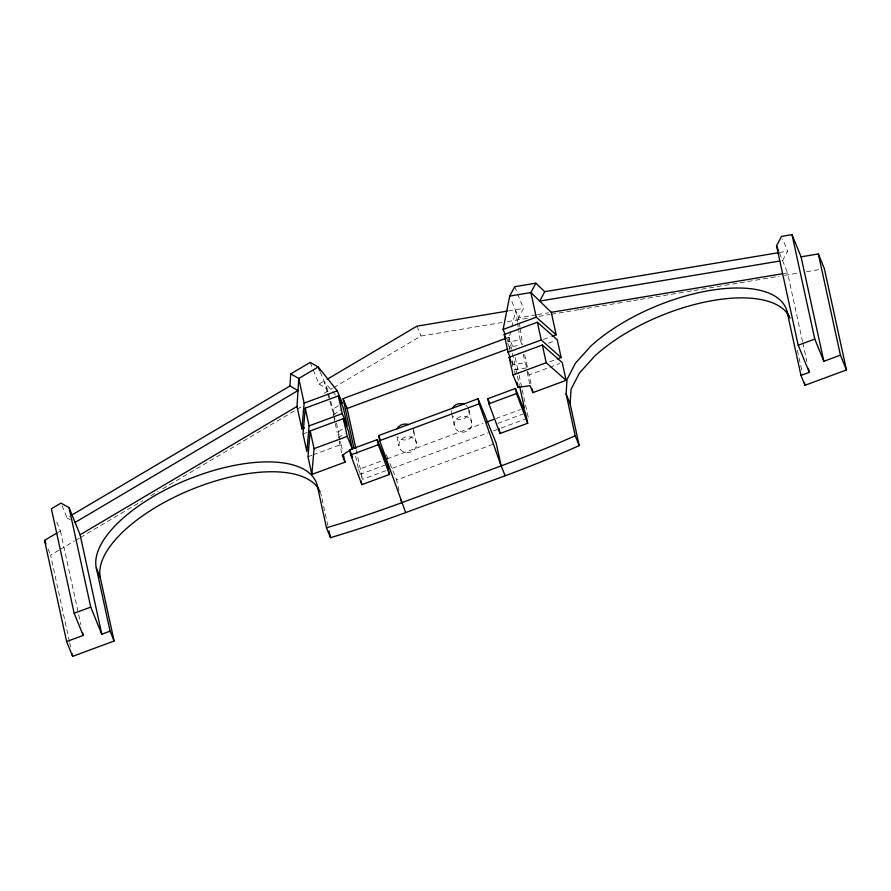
<?xml version="1.0" encoding="UTF-8"?>
<svg xmlns="http://www.w3.org/2000/svg" width="891" height="891" viewBox="0 0 891 891"><rect width="100%" height="100%" fill="white"/><g stroke="black" fill="none" stroke-linecap="round" stroke-linejoin="round"><path stroke-width="0.67" stroke-dasharray="4.46 3.34" d="M522.07 344.761L520.199 340.162L508.137 341.788L511.434 328.345M511.768 327.008L515.722 310.881L517.348 321.528M514.708 286.702L523.552 308.386L518.54 317.786L519.152 321.774M782.554 260.573L787.566 251.184L782.543 238.855M334.147 414.326L332.276 409.715L341.208 403.89M335.027 422.367L333.379 414.783L342.311 408.947M339.582 438.238L337.232 432.491L342.823 428.849M338.335 437.548L345.04 433.182M62.002 505.553L67.025 517.883L69.409 516.468M58.16 532.317L60.421 530.969L55.899 519.876M313.298 370.055L319.023 384.099L326.184 379.856M69.409 641.509L50.587 555.149L58.94 550.204M60.142 549.502L74.476 541.015M75.668 540.314L79.254 538.186M80.446 537.485L142.571 500.731M150.935 495.775L158.108 491.542M162.886 488.714L301.47 406.719M324.168 393.287L332.521 388.342M333.724 387.641L420.931 336.041L501.9 322.531M506.333 338.201L508.917 337.244L512.938 347.1L509.062 348.537M543.421 339.504L551.072 336.675M303.029 433.962L306.849 432.536M548.344 343.158L554.725 340.796M549.658 361.813L554.759 359.919M307.996 456.727L311.817 455.312M313.097 454.844L341.153 444.453L339.749 441M531.014 383.754L529.076 374.899L559.693 363.561M385.892 470.693L362.57 479.313L358.55 469.457L381.871 460.825M387.05 458.91L482.911 423.425M495.864 418.636L520.478 409.526M359.652 474.513L384.778 465.213M497.835 423.37L522.961 414.07M392.374 468.287L488.235 432.803M493.414 430.888L499.884 428.493M501.188 428.014L527.093 418.425M399.012 490.674L396.684 479.948L494.873 443.607M779.358 252.554L787.566 251.184M508.516 310.903L523.552 308.386M536.271 314.824L518.54 317.786L511.2 299.788M537.641 314.601L548.544 312.774M783.49 273.582L787.577 272.902L802.524 341.442M507.391 321.618L529.343 317.953M538.944 316.35L549.925 314.523M551.295 314.289L578.749 309.712M580.119 309.489L585.61 308.564M586.98 308.342L625.404 301.926M626.774 301.704L632.265 300.79M633.635 300.557L639.125 299.643M640.495 299.409L685.78 291.858M687.15 291.624L692.641 290.711M694.022 290.488L779.102 276.288M784.592 275.375L798.314 273.08M806.544 271.71L820.266 269.427M507.736 343.146L509.24 346.844L519.954 345.407M512.091 362.091L513.105 364.564L525.155 362.927L527.038 367.538M526.269 367.994L514.207 369.62L512.191 364.686M319.023 384.099L327.075 388.654L328.222 392.653M67.025 517.883L70.478 519.843M335.439 395.003L324.257 381.749L327.309 392.408M779.536 253.178L787.577 272.902M527.672 371.447L529.076 374.899M506.634 338.09L508.137 341.788M416.91 326.184L420.931 336.041M386.338 454.599L387.897 458.397M389.957 463.476L396.684 479.948M320.237 371.892L327.075 388.654M333.379 414.783L335.25 419.383M310.179 362.403L312.774 368.785M48.069 548.99L50.587 555.149M328.601 393.978L334.325 413.959M327.699 393.733L332.276 409.715M802.824 342.79L806.923 361.601M797.367 350.297L802.357 373.173M524.665 354.651L527.427 367.304M523.229 354.072L525.155 362.927M527.093 371.792L530.123 385.703M515.276 357.792L518.774 373.83M519.063 375.167L521.981 388.532M522.271 389.868L528.385 417.946M508.917 337.244L512.125 351.945M512.414 353.281L519.408 385.358M509.24 346.844L510.343 351.912M512.269 360.766L513.105 364.564M514.486 370.879L515.31 374.677M469.034 410.495L471.796 423.147A8.865 7.963 -12.3 0 1 459.277 431.589A8.865 7.963 -12.3 0 1 457.941 417.846A8.865 7.963 -12.3 0 1 471.796 423.147M451.737 413.858L454.221 425.241M413.758 430.954L416.52 443.607A8.865 7.963 -12.3 0 1 404.002 452.049A8.865 7.963 -12.3 0 1 402.676 438.305A8.865 7.963 -12.3 0 1 416.52 443.607M397.018 436.846L398.945 445.7M356.166 449.91L362.57 479.313M355.643 456.092L358.55 469.457M336.464 422.947L340.05 439.397M341.153 444.453L342.812 452.049M335.306 423.637L337.232 432.491M339.17 441.346L341.654 452.728M321.985 498.626L327.855 525.556M60.421 530.969L80.836 624.58M69.71 642.868L70.589 646.911M519.353 323.11L519.965 327.097M520.166 328.434L522.605 344.405M517.56 322.865L518.161 326.852M518.373 328.178L520.199 340.162M320.671 493.347A118.147 51.166 -22.2 0 1 321.395 495.931M413.268 428.939A8.865 7.963 -12.3 0 1 409.047 438.94A8.865 7.963 -12.3 0 1 397.742 436.88M468.532 408.479A8.865 7.963 -12.3 0 1 464.322 418.48A8.865 7.963 -12.3 0 1 453.018 416.42M451.459 412.6A8.865 7.963 -12.3 0 1 451.559 410.506M465.915 405.193A8.865 7.963 -12.3 0 1 467.474 406.664"/><path stroke-width="1.34" d="M71.792 515.065L289.954 385.992L290.711 373.919L310.179 362.403L318.232 366.958L337.299 390.837L342.322 403.166L340.596 401.128M304.477 427.947L301.926 428.894L297.026 406.43L298.763 378.475L318.232 366.958M57.024 532.985L44.55 540.358L66.613 641.565L72.65 656.355L114.104 641.019L110.083 631.151L96.284 567.901A118.147 51.166 -22.2 0 1 195.797 476.384A118.147 51.166 -22.2 0 1 317.374 486.063L326.474 527.817L330.494 537.674A541.249 234.411 -22.2 0 0 405.672 512.581L505.152 475.761A541.249 234.411 -22.2 0 0 579.217 445.611L575.196 435.755L566.097 394L567.01 379.51L575.397 363.216L590.677 346.243A118.147 51.166 -22.2 0 1 708.746 290.678A118.147 51.166 -22.2 0 1 787.187 312.173L789.192 317.096M579.217 445.611L570.117 403.868L571.031 389.378L579.417 373.084L594.698 356.099A118.147 51.166 -22.2 0 1 708.59 301.314A118.147 51.166 -22.2 0 1 790.005 318.198M301.926 428.894L304.132 403.111L298.763 378.475L290.711 373.919M305.234 408.167L303.029 433.962L306.894 451.67L309.099 425.887L305.234 408.167L338.402 395.894L343.425 408.223L347.29 425.931L342.255 413.602L338.402 395.894M345.017 462.162L342.2 455.256L352.246 448.708L348.392 430.999L343.369 418.67L310.202 430.943L307.996 456.727L311.85 474.435L345.017 462.162L343.358 454.577M311.85 474.435L314.066 448.652L310.202 430.943M505.119 334.392L503.114 329.458L509.697 296.09L514.708 286.702L535.914 283.16L544.713 291.691L777.988 252.777M535.914 283.16L530.902 292.549L536.271 317.185L556.173 334.793L552.342 336.208M544.713 291.691L539.701 301.091L779.814 261.03M818.35 253.946L824.387 268.737L846.45 369.943L804.996 385.28L800.976 375.423L809.262 372.36L798.213 345.24L776.529 245.782L781.541 236.393L792.01 234.645L801.065 256.831L823.841 361.289L840.413 355.153L818.35 253.946L801.065 256.831M75.078 522.438L298.017 390.548L289.954 385.992M327.376 379.154L416.91 326.184L507.146 311.126M110.083 631.151L101.786 634.225L80.101 534.767L297.026 406.43M304.132 403.111L337.299 390.837M503.114 329.458L536.271 317.185M510.086 357.157L508.07 352.235L504.217 334.526L537.373 322.241L557.276 339.85L561.141 357.558L557.309 358.973M353.894 448.073L343.102 398.611L505.03 338.68M355.865 448.574L347.122 408.479L507.759 349.016M309.099 425.887L342.255 413.602M508.07 352.235L541.238 339.961L561.141 357.558M509.173 357.291L542.341 345.017L562.243 362.615L566.108 380.334L532.941 392.608L530.123 385.703L518.061 387.329L513.038 375L509.173 357.291L511.189 362.225M314.066 448.652L347.223 436.378L343.369 418.67M513.038 375L546.205 362.726L566.108 380.334M405.672 512.581L379.689 440.644L378.586 435.576L478.077 398.756L496.176 443.128L501.132 465.904L505.152 475.761M349.606 449.866L377.238 439.642L387.295 464.289L389.501 474.413L361.869 484.637L350.709 454.922L349.606 449.866L352.624 457.261M487.789 398.723L515.421 388.487L525.467 413.146L527.684 423.258L500.04 433.494L488.892 403.779L487.789 398.723L489.794 403.645M379.689 440.644L479.18 403.812L478.077 398.756M350.709 454.922L378.341 444.698L377.238 439.642M488.892 403.779L516.524 393.555L515.421 388.487M384.466 459.867L387.05 458.91M486.798 421.989L494.572 419.115M74.153 613.242L90.737 607.105L69.052 507.647L61 503.092L51.377 508.783L74.153 613.242L83.197 635.428L66.613 641.565M798.213 345.24L814.786 339.103L792.01 234.645M326.474 527.817A541.249 234.411 -22.2 0 0 401.641 502.724L501.132 465.904A541.249 234.411 -22.2 0 0 575.196 435.755M509.697 296.09L530.902 292.549L551.273 312.329L556.173 334.793M551.273 312.329L782.12 273.815M840.413 355.153L846.45 369.943M814.786 339.103L823.841 361.289M776.529 245.782L778.534 250.716M566.097 394L570.117 403.868M504.217 334.526L505.72 338.224M378.586 435.576L380.134 439.386M343.102 398.611L347.122 408.479M347.223 436.378L352.246 448.708M318.733 368.195L319.735 370.656M317.374 486.063L318.377 488.535M96.284 567.901L100.304 577.758L114.104 641.019M69.052 507.647L80.101 534.767M90.737 607.105L101.786 634.225M44.55 540.358L46.054 544.056M516.524 393.555L527.684 423.258M378.341 444.698L389.501 474.413M479.18 403.812L501.132 465.904M808.382 368.328L809.262 372.36M804.406 382.595L804.996 385.28M787.187 312.173L800.976 375.423M537.373 322.241L541.238 339.961M542.341 345.017L546.205 362.726M532.116 388.81L532.941 392.608M519.709 386.694L524.365 408.078M516.958 382.272L518.061 387.329M498.938 428.437L500.04 433.494M401.061 500.051L401.641 502.724M361.033 480.839L361.869 484.637M329.035 530.936L330.494 537.674M82.607 632.71L83.197 635.428M72.06 653.66L72.65 656.355M100.304 577.758A118.147 51.166 -22.2 0 1 195.508 487.878A118.147 51.166 -22.2 0 1 320.192 492.099M396.985 428.939A8.865 7.963 -12.3 0 1 408.702 424.606M452.249 408.49A8.865 7.963 -12.3 0 1 463.977 404.146"/></g></svg>
